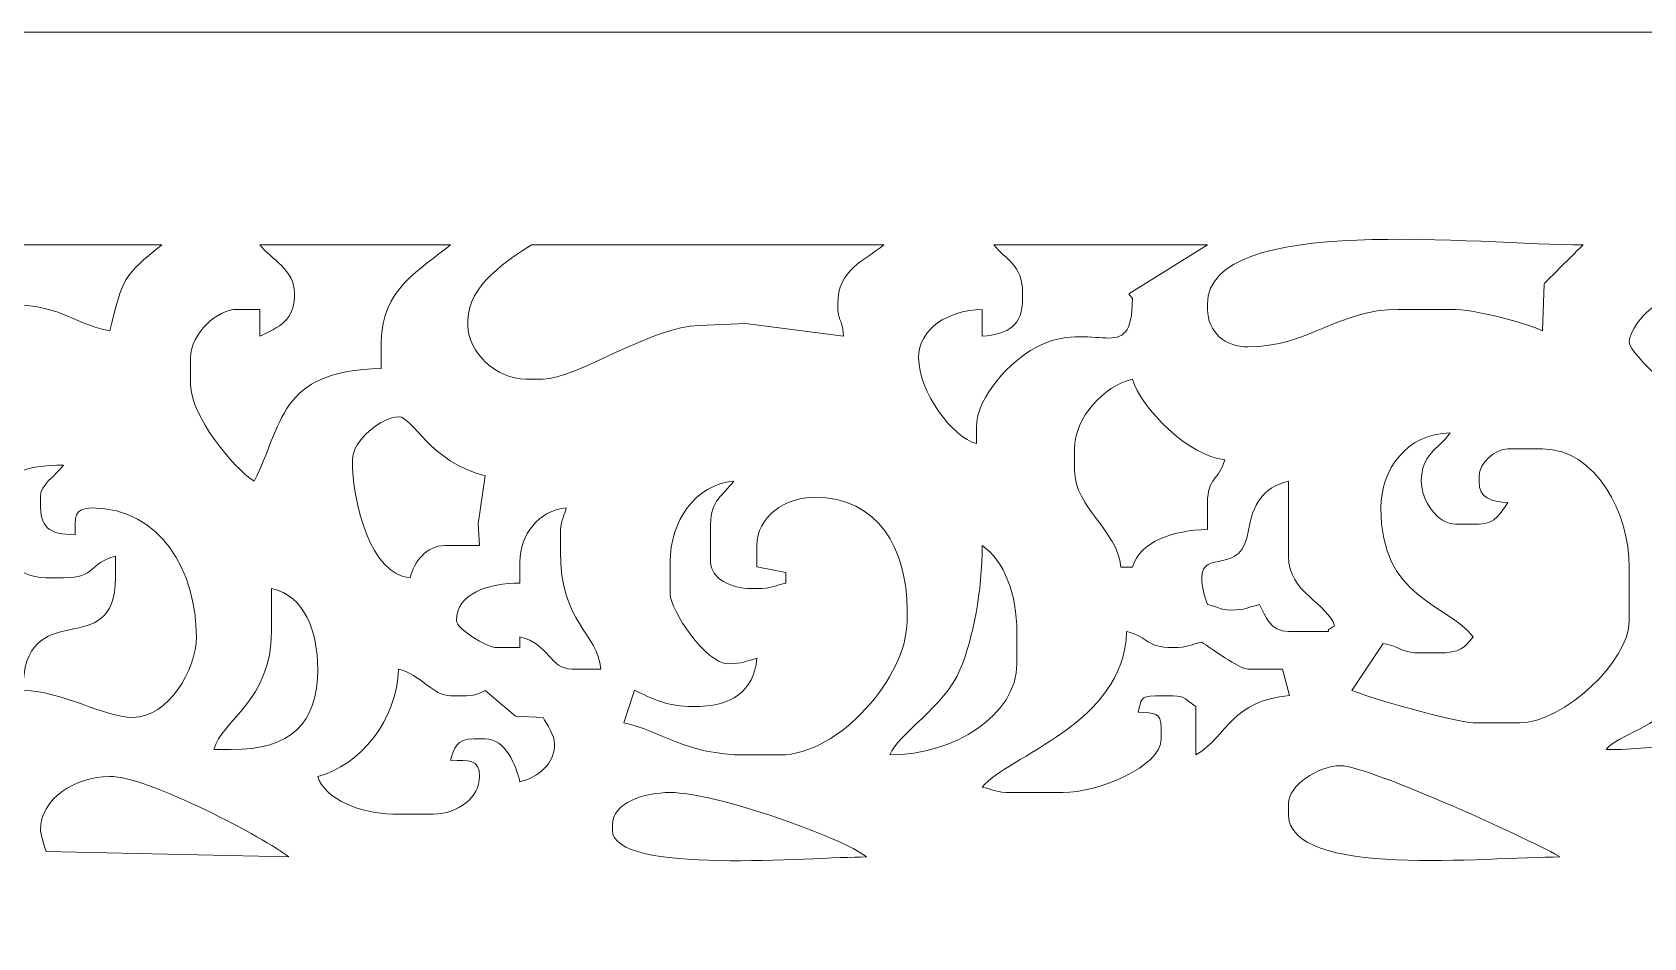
# Model space of a CAD drawing. Header units: millimetres. Extents: x -350 to -130, y -110 to 238.
# Drawn here: x -303.5 to -241.4, y 202.6 to 237.5 of the extents above; entities that cross this region are included whole.
import ezdxf

# ---------------------------------------------------------------- set-up
doc = ezdxf.new("R2010")
doc.units = ezdxf.units.MM
doc.header["$MEASUREMENT"] = 0
doc.layers.add('layer 1', color=7, linetype='Continuous')

msp = doc.modelspace()

# ---------------------------------------------------------------- linework, layer by layer
at = {"layer": 'layer 1', "color": 250, "lineweight": 9}
msp.add_open_spline([(-341.75, 237.5), (-341.75, 237.5), (-138.25, 237.5), (-138.25, 237.5), (-138.25, 237.5), (-133.7125, 237.5), (-130, 233.9225), (-130, 229.55), (-130, 229.55), (-130, 229.55), (-130, 86.45), (-130, 86.45), (-130, 86.45), (-130, 82.0775), (-133.7125, 78.5), (-138.25, 78.5), (-138.25, 78.5), (-138.25, 78.5), (-341.75, 78.5), (-341.75, 78.5), (-341.75, 78.5), (-346.2875, 78.5), (-350, 82.0775), (-350, 86.45), (-350, 86.45), (-350, 86.45), (-350, 229.55), (-350, 229.55), (-350, 229.55), (-350, 233.9225), (-346.2875, 237.5), (-341.75, 237.5)], degree=3, knots=[0, 0, 0, 0, 0.1111111, 0.1111111, 0.1111111, 0.1111111, 0.2222222, 0.2222222, 0.2222222, 0.2222222, 0.3333333, 0.3333333, 0.3333333, 0.3333333, 0.4444444, 0.4444444, 0.4444444, 0.4444445, 0.5555556, 0.5555556, 0.5555556, 0.5555556, 0.6666667, 0.6666667, 0.6666667, 0.6666667, 0.7777778, 0.7777778, 0.7777778, 0.7777778, 1, 1, 1, 1], dxfattribs=at)
at = {"layer": 'layer 1', "lineweight": 9}
for points, knots in [([(-316.9985, 222.903), (-318.4155, 222.903), (-320.338, 224.688), (-320.338, 226.0035), (-320.338, 226.0035), (-320.338, 226.0035), (-320.338, 226.6236), (-320.338, 226.6236), (-320.338, 226.6236), (-320.338, 230.5921), (-315.2298, 229.3108), (-310.7648, 229.3108), (-310.7648, 229.3108), (-306.6832, 229.3108), (-302.6016, 229.3108), (-298.52, 229.3108), (-298.52, 229.3108), (-300.0141, 228.1051), (-300.0071, 228.062), (-300.5237, 226.0035), (-300.5237, 226.0035), (-302.1807, 226.362), (-302.3336, 227.0371), (-304.7537, 227.0371), (-304.7537, 227.0371), (-304.7537, 227.0371), (-305.8668, 227.0371), (-305.8668, 227.0371), (-305.8668, 227.0371), (-309.7693, 227.0371), (-313.93, 222.903), (-315.8854, 222.903), (-315.8854, 222.903), (-315.8854, 222.903), (-316.9985, 222.903), (-316.9985, 222.903)], [0, 0, 0, 0, 0.19999999, 0.2, 0.2, 0.2, 0.29999999, 0.3, 0.3, 0.3, 0.39999999, 0.4, 0.4, 0.4, 0.49999999, 0.5, 0.5, 0.5, 0.59999999, 0.6, 0.6, 0.6, 0.69999999, 0.7, 0.7, 0.7, 0.79999999, 0.8, 0.8, 0.8, 0.89999999, 0.9, 0.9, 0.9, 1, 1, 1, 1]), ([(-256.6649, 225.3834), (-254.3415, 225.3834), (-253.1746, 226.8304), (-250.8764, 226.8304), (-250.8764, 226.8304), (-250.8764, 226.8304), (-248.8727, 226.8304), (-248.8727, 226.8304), (-248.8727, 226.8304), (-247.8331, 226.8304), (-246.0095, 226.3149), (-245.3106, 226.0035), (-245.3106, 226.0035), (-245.3106, 226.0035), (-245.2577, 227.8182), (-245.2577, 227.8182), (-245.2577, 227.8182), (-245.2577, 227.8182), (-243.7521, 229.3108), (-243.7521, 229.3108), (-243.7521, 229.3108), (-247.7106, 229.3108), (-258.2233, 230.5663), (-258.2233, 227.0371), (-258.2233, 227.0371), (-258.2233, 227.0371), (-258.2233, 226.8304), (-258.2233, 226.8304), (-258.2233, 226.8304), (-258.2233, 225.9513), (-257.5316, 225.3834), (-256.6649, 225.3834)], [0, 0, 0, 0, 0.1111111, 0.1111111, 0.1111111, 0.1111111, 0.2222222, 0.2222222, 0.2222222, 0.2222222, 0.3333333, 0.3333333, 0.3333333, 0.3333333, 0.4444444, 0.4444444, 0.4444444, 0.4444445, 0.5555556, 0.5555556, 0.5555556, 0.5555556, 0.6666667, 0.6666667, 0.6666667, 0.6666667, 0.7777778, 0.7777778, 0.7777778, 0.7777778, 1, 1, 1, 1]), ([(-294.9578, 220.2158), (-293.8455, 222.3682), (-294.055, 224.474), (-290.0599, 224.5566), (-290.0599, 224.5566), (-290.0599, 224.5566), (-290.0599, 225.5901), (-290.0599, 225.5901), (-290.0599, 225.5901), (-290.0599, 227.5837), (-288.5458, 228.3766), (-287.3883, 229.3108), (-287.3883, 229.3108), (-287.3883, 229.3108), (-294.7352, 229.3108), (-294.7352, 229.3108), (-294.7352, 229.3108), (-294.3068, 228.7679), (-293.3994, 228.3492), (-293.3994, 227.4504), (-293.3994, 227.4504), (-293.3994, 226.3824), (-293.9892, 226.1633), (-294.7352, 225.7968), (-294.7352, 225.7968), (-294.7352, 225.7968), (-294.7352, 226.8304), (-294.7352, 226.8304), (-294.7352, 226.8304), (-294.7352, 226.8304), (-295.6258, 226.8304), (-295.6258, 226.8304), (-295.6258, 226.8304), (-296.3749, 226.8304), (-297.4068, 225.9045), (-297.4068, 224.97), (-297.4068, 224.97), (-297.4068, 224.97), (-297.4068, 223.9365), (-297.4068, 223.9365), (-297.4068, 223.9365), (-297.4068, 222.7501), (-295.7751, 220.7239), (-294.9578, 220.2158)], [0, 0, 0, 0, 0.0833333, 0.0833333, 0.0833333, 0.0833333, 0.1666667, 0.1666667, 0.1666667, 0.1666667, 0.25, 0.25, 0.25, 0.25, 0.3333333, 0.3333333, 0.3333333, 0.3333333, 0.4166667, 0.4166667, 0.4166667, 0.4166667, 0.5, 0.5, 0.5, 0.5, 0.5833333, 0.5833333, 0.5833333, 0.5833333, 0.6666667, 0.6666667, 0.6666667, 0.6666667, 0.75, 0.75, 0.75, 0.75, 0.8333333, 0.8333333, 0.8333333, 0.8333333, 1, 1, 1, 1]), ([(-284.4941, 224.1432), (-284.4941, 224.1432), (-283.8261, 224.1432), (-283.8261, 224.1432), (-283.8261, 224.1432), (-282.5839, 224.1432), (-279.5462, 226.2102), (-277.815, 226.2102), (-277.815, 226.2102), (-277.815, 226.2102), (-276.0234, 226.2897), (-276.0234, 226.2897), (-276.0234, 226.2897), (-276.0234, 226.2897), (-272.2492, 225.7968), (-272.2492, 225.7968), (-272.2492, 225.7968), (-272.3253, 226.6462), (-272.4719, 226.2585), (-272.4719, 227.0371), (-272.4719, 227.0371), (-272.4719, 228.3656), (-271.454, 228.6949), (-270.6908, 229.3108), (-270.6908, 229.3108), (-270.6908, 229.3108), (-284.2714, 229.3108), (-284.2714, 229.3108), (-284.2714, 229.3108), (-285.1613, 228.7575), (-286.7204, 227.7434), (-286.7204, 226.4169), (-286.7204, 226.4169), (-286.7204, 226.4169), (-286.7204, 226.2102), (-286.7204, 226.2102), (-286.7204, 226.2102), (-286.7204, 225.171), (-285.6134, 224.1432), (-284.4941, 224.1432)], [0, 0, 0, 0, 0.0909091, 0.0909091, 0.0909091, 0.0909091, 0.1818182, 0.1818182, 0.1818182, 0.1818182, 0.2727273, 0.2727273, 0.2727273, 0.2727273, 0.3636364, 0.3636364, 0.3636364, 0.3636364, 0.4545455, 0.4545455, 0.4545455, 0.4545455, 0.5454545, 0.5454545, 0.5454545, 0.5454546, 0.6363636, 0.6363636, 0.6363636, 0.6363636, 0.7272727, 0.7272727, 0.7272727, 0.7272727, 0.8181818, 0.8181818, 0.8181818, 0.8181818, 1, 1, 1, 1]), ([(-267.1287, 221.6627), (-267.1287, 221.6627), (-267.1287, 222.2829), (-267.1287, 222.2829), (-267.1287, 222.2829), (-267.1287, 223.4846), (-265.762, 224.8749), (-264.8682, 225.3518), (-264.8682, 225.3518), (-262.6037, 226.5598), (-261.1176, 224.5159), (-261.1176, 227.2437), (-261.1176, 227.2437), (-261.1176, 227.2437), (-261.2608, 227.4336), (-261.2608, 227.4336), (-261.2608, 227.4336), (-261.2608, 227.4336), (-258.2233, 229.3108), (-258.2233, 229.3108), (-258.2233, 229.3108), (-258.2233, 229.3108), (-266.4608, 229.3108), (-266.4608, 229.3108), (-266.4608, 229.3108), (-266.002, 228.7295), (-265.3476, 228.5757), (-265.3476, 227.4504), (-265.3476, 227.4504), (-265.3476, 227.4504), (-265.3476, 227.2437), (-265.3476, 227.2437), (-265.3476, 227.2437), (-265.3476, 226.2188), (-265.8699, 225.8769), (-266.906, 225.7968), (-266.906, 225.7968), (-266.906, 225.7968), (-266.906, 226.8304), (-266.906, 226.8304), (-266.906, 226.8304), (-268.2155, 226.8033), (-269.355, 226.0831), (-269.355, 224.97), (-269.355, 224.97), (-269.355, 223.6584), (-268.0453, 221.89), (-267.1287, 221.6627)], [0, 0, 0, 0, 0.0769231, 0.0769231, 0.0769231, 0.0769231, 0.1538462, 0.1538462, 0.1538462, 0.1538462, 0.2307692, 0.2307692, 0.2307692, 0.2307692, 0.3076923, 0.3076923, 0.3076923, 0.3076923, 0.3846154, 0.3846154, 0.3846154, 0.3846154, 0.4615385, 0.4615385, 0.4615385, 0.4615385, 0.5384615, 0.5384615, 0.5384615, 0.5384615, 0.6153846, 0.6153846, 0.6153846, 0.6153846, 0.6923077, 0.6923077, 0.6923077, 0.6923077, 0.7692308, 0.7692308, 0.7692308, 0.7692308, 0.8461538, 0.8461538, 0.8461538, 0.8461539, 1, 1, 1, 1]), ([(-239.7447, 226.0035), (-239.762, 226.6659), (-239.6712, 227.0371), (-240.4127, 227.0371), (-240.4127, 227.0371), (-240.4127, 227.0371), (-240.6353, 227.0371), (-240.6353, 227.0371), (-240.6353, 227.0371), (-241.2498, 227.0371), (-241.9711, 226.0123), (-241.9711, 225.5901), (-241.9711, 225.5901), (-241.9711, 224.987), (-239.7024, 223.477), (-239.2995, 222.0762), (-239.2995, 222.0762), (-237.6854, 222.2008), (-237.3246, 226.4169), (-234.4016, 226.4169), (-234.4016, 226.4169), (-231.8478, 226.4169), (-231.398, 222.2053), (-229.7262, 222.0762), (-229.7262, 222.0762), (-229.3234, 223.477), (-227.0547, 224.987), (-227.0547, 225.5901), (-227.0547, 225.5901), (-227.0547, 225.9835), (-227.8974, 227.0371), (-228.3905, 227.0371), (-228.3905, 227.0371), (-228.3905, 227.0371), (-228.6131, 227.0371), (-228.6131, 227.0371), (-228.6131, 227.0371), (-229.3535, 227.0371), (-229.2651, 226.6659), (-229.281, 226.0035), (-229.281, 226.0035), (-229.845, 226.1434), (-230.3942, 226.4029), (-230.3942, 227.0371), (-230.3942, 227.0371), (-230.3942, 227.0371), (-230.3942, 227.6572), (-230.3942, 227.6572), (-230.3942, 227.6572), (-230.3942, 228.6291), (-229.8303, 228.8675), (-229.281, 229.3108), (-229.281, 229.3108), (-229.281, 229.3108), (-239.7447, 229.3108), (-239.7447, 229.3108), (-239.7447, 229.3108), (-239.3594, 228.9998), (-238.6316, 228.6607), (-238.6316, 228.0705), (-238.6316, 228.0705), (-238.6316, 228.0705), (-238.6316, 227.0371), (-238.6316, 227.0371), (-238.6316, 227.0371), (-238.6316, 226.4029), (-239.1808, 226.1434), (-239.7447, 226.0035)], [0, 0, 0, 0, 0.0555556, 0.0555556, 0.0555556, 0.0555556, 0.1111111, 0.1111111, 0.1111111, 0.1111111, 0.1666667, 0.1666667, 0.1666667, 0.1666667, 0.2222222, 0.2222222, 0.2222222, 0.2222222, 0.2777778, 0.2777778, 0.2777778, 0.2777778, 0.3333333, 0.3333333, 0.3333333, 0.3333333, 0.3888889, 0.3888889, 0.3888889, 0.3888889, 0.4444444, 0.4444444, 0.4444444, 0.4444445, 0.5, 0.5, 0.5, 0.5, 0.5555556, 0.5555556, 0.5555556, 0.5555556, 0.6111111, 0.6111111, 0.6111111, 0.6111111, 0.6666667, 0.6666667, 0.6666667, 0.6666667, 0.7222222, 0.7222222, 0.7222222, 0.7222222, 0.7777778, 0.7777778, 0.7777778, 0.7777778, 0.8333333, 0.8333333, 0.8333333, 0.8333333, 0.8888889, 0.8888889, 0.8888889, 0.8888889, 1, 1, 1, 1]), ([(-261.5629, 216.9085), (-261.5629, 216.9085), (-261.1176, 216.9085), (-261.1176, 216.9085), (-261.1176, 216.9085), (-260.8331, 217.8976), (-259.5191, 218.3287), (-258.2233, 218.3555), (-258.2233, 218.3555), (-258.2233, 218.3555), (-258.2233, 219.389), (-258.2233, 219.389), (-258.2233, 219.389), (-258.2233, 220.3658), (-257.7934, 220.2151), (-257.5555, 221.0426), (-257.5555, 221.0426), (-258.9379, 221.1495), (-260.8048, 223.0557), (-261.1176, 224.1432), (-261.1176, 224.1432), (-262.2266, 223.8682), (-263.3439, 222.6629), (-263.3439, 221.4561), (-263.3439, 221.4561), (-263.3439, 221.4561), (-263.3439, 220.6292), (-263.3439, 220.6292), (-263.3439, 220.6292), (-263.3439, 219.1847), (-261.6905, 218.3335), (-261.5629, 216.9085)], [0, 0, 0, 0, 0.1111111, 0.1111111, 0.1111111, 0.1111111, 0.2222222, 0.2222222, 0.2222222, 0.2222222, 0.3333333, 0.3333333, 0.3333333, 0.3333333, 0.4444444, 0.4444444, 0.4444444, 0.4444445, 0.5555556, 0.5555556, 0.5555556, 0.5555556, 0.6666667, 0.6666667, 0.6666667, 0.6666667, 0.7777778, 0.7777778, 0.7777778, 0.7777778, 1, 1, 1, 1]), ([(-288.9467, 216.4952), (-290.4772, 216.6134), (-291.1731, 219.3808), (-291.1731, 221.0426), (-291.1731, 221.0426), (-291.1731, 221.7745), (-290.0283, 222.6963), (-289.392, 222.6963), (-289.392, 222.6963), (-288.8336, 222.6963), (-288.1956, 220.9538), (-286.0525, 220.4225), (-286.0525, 220.4225), (-286.0525, 220.4225), (-286.3245, 218.5691), (-286.3245, 218.5691), (-286.3245, 218.5691), (-286.3245, 218.5691), (-286.2751, 217.7354), (-286.2751, 217.7354), (-286.2751, 217.7354), (-286.2751, 217.7354), (-287.611, 217.7354), (-287.611, 217.7354), (-287.611, 217.7354), (-288.3276, 217.7354), (-288.7927, 217.1092), (-288.9467, 216.4952)], [0, 0, 0, 0, 0.25, 0.25, 0.25, 0.25, 0.375, 0.375, 0.375, 0.375, 0.5, 0.5, 0.5, 0.5, 0.625, 0.625, 0.625, 0.625, 0.75, 0.75, 0.75, 0.75, 0.875, 0.875, 0.875, 0.875, 1, 1, 1, 1]), ([(-247.9822, 210.9142), (-247.9822, 210.9142), (-246.2011, 210.9142), (-246.2011, 210.9142), (-246.2011, 210.9142), (-244.5201, 210.9142), (-241.9711, 213.2807), (-241.9711, 214.8415), (-241.9711, 214.8415), (-241.9711, 214.8415), (-241.9711, 216.9085), (-241.9711, 216.9085), (-241.9711, 216.9085), (-241.9711, 218.9364), (-243.2391, 221.4561), (-245.3106, 221.4561), (-245.3106, 221.4561), (-245.3106, 221.4561), (-246.6464, 221.4561), (-246.6464, 221.4561), (-246.6464, 221.4561), (-247.1656, 221.4561), (-247.7595, 220.9045), (-247.7595, 220.4225), (-247.7595, 220.4225), (-247.7595, 220.4225), (-247.7595, 220.2158), (-247.7595, 220.2158), (-247.7595, 220.2158), (-247.7595, 219.5376), (-247.3105, 219.4403), (-246.6464, 219.389), (-246.6464, 219.389), (-246.9006, 219.0365), (-247.1308, 218.5622), (-247.7595, 218.5622), (-247.7595, 218.5622), (-247.7595, 218.5622), (-248.6501, 218.5622), (-248.6501, 218.5622), (-248.6501, 218.5622), (-249.3715, 218.5622), (-249.9859, 219.4604), (-249.9859, 220.2158), (-249.9859, 220.2158), (-249.9859, 221.2536), (-249.3494, 221.4152), (-248.8727, 222.0762), (-248.8727, 222.0762), (-250.5683, 222.0411), (-251.5444, 220.6626), (-251.5444, 219.1823), (-251.5444, 219.1823), (-251.5444, 215.6786), (-249.0186, 215.5348), (-247.9822, 214.2214), (-247.9822, 214.2214), (-248.3124, 213.803), (-248.4933, 213.6013), (-249.318, 213.6013), (-249.318, 213.6013), (-249.318, 213.6013), (-249.9859, 213.6013), (-249.9859, 213.6013), (-249.9859, 213.6013), (-250.7947, 213.6013), (-250.7668, 213.8465), (-251.4552, 213.9656), (-251.4552, 213.9656), (-251.4552, 213.9656), (-252.6575, 212.1544), (-252.6575, 212.1544), (-252.6575, 212.1544), (-252.1309, 211.9198), (-248.667, 210.9142), (-247.9822, 210.9142)], [0, 0, 0, 0, 0.05, 0.05, 0.05, 0.05, 0.1, 0.1, 0.1, 0.1, 0.15, 0.15, 0.15, 0.15, 0.2, 0.2, 0.2, 0.2, 0.25, 0.25, 0.25, 0.25, 0.3, 0.3, 0.3, 0.3, 0.35, 0.35, 0.35, 0.35, 0.4, 0.4, 0.4, 0.4, 0.45, 0.45, 0.45, 0.45, 0.5, 0.5, 0.5, 0.5, 0.55, 0.55, 0.55, 0.55, 0.6, 0.6, 0.6, 0.6, 0.65, 0.65, 0.65, 0.65, 0.7, 0.7, 0.7, 0.7, 0.75, 0.75, 0.75, 0.75, 0.8, 0.8, 0.8, 0.8, 0.85, 0.85, 0.85, 0.85, 0.9, 0.9, 0.9, 0.9, 1, 1, 1, 1]), ([(-302.9726, 216.4952), (-302.9726, 216.4952), (-302.3047, 216.4952), (-302.3047, 216.4952), (-302.3047, 216.4952), (-301.0266, 216.4952), (-301.3377, 217.065), (-300.301, 217.322), (-300.301, 217.322), (-300.301, 217.322), (-300.301, 216.4952), (-300.301, 216.4952), (-300.301, 216.4952), (-300.301, 213.1447), (-303.8631, 215.9386), (-303.8631, 212.1544), (-303.8631, 212.1544), (-302.2483, 212.121), (-300.7872, 211.1209), (-299.6332, 211.1209), (-299.6332, 211.1209), (-298.2594, 211.1209), (-297.1842, 212.9554), (-297.1842, 214.2214), (-297.1842, 214.2214), (-297.1842, 216.7162), (-298.5542, 219.1823), (-301.1916, 219.1823), (-301.1916, 219.1823), (-301.932, 219.1823), (-301.8436, 218.8112), (-301.8594, 218.1488), (-301.8594, 218.1488), (-302.9062, 218.1705), (-303.1953, 218.4439), (-303.1953, 219.389), (-303.1953, 219.389), (-303.1953, 219.389), (-303.1953, 219.5957), (-303.1953, 219.5957), (-303.1953, 219.5957), (-303.1953, 220.1097), (-302.6386, 220.373), (-302.3047, 220.8359), (-302.3047, 220.8359), (-303.6828, 220.8359), (-304.9763, 220.4939), (-304.9763, 219.389), (-304.9763, 219.389), (-304.9763, 219.389), (-304.9763, 218.5622), (-304.9763, 218.5622), (-304.9763, 218.5622), (-304.9763, 217.5174), (-304.1731, 216.4952), (-302.9726, 216.4952)], [0, 0, 0, 0, 0.0666667, 0.0666667, 0.0666667, 0.0666667, 0.1333333, 0.1333333, 0.1333333, 0.1333333, 0.2, 0.2, 0.2, 0.2, 0.2666667, 0.2666667, 0.2666667, 0.2666667, 0.3333333, 0.3333333, 0.3333333, 0.3333333, 0.4, 0.4, 0.4, 0.4, 0.4666667, 0.4666667, 0.4666667, 0.4666667, 0.5333333, 0.5333333, 0.5333333, 0.5333333, 0.6, 0.6, 0.6, 0.6, 0.6666667, 0.6666667, 0.6666667, 0.6666667, 0.7333333, 0.7333333, 0.7333333, 0.7333333, 0.8, 0.8, 0.8, 0.8, 0.8666667, 0.8666667, 0.8666667, 0.8666667, 1, 1, 1, 1]), ([(-276.034, 209.6739), (-276.034, 209.6739), (-274.6982, 209.6739), (-274.6982, 209.6739), (-274.6982, 209.6739), (-272.4298, 209.6739), (-269.8002, 212.6714), (-269.8002, 214.8415), (-269.8002, 214.8415), (-269.8002, 214.8415), (-269.8002, 215.2549), (-269.8002, 215.2549), (-269.8002, 215.2549), (-269.8002, 217.6111), (-270.9054, 219.5957), (-273.3624, 219.5957), (-273.3624, 219.5957), (-274.4877, 219.5957), (-275.5888, 218.85), (-275.5888, 217.7354), (-275.5888, 217.7354), (-275.5888, 217.7354), (-275.5867, 216.916), (-275.5867, 216.916), (-275.5867, 216.916), (-275.5867, 216.916), (-274.4756, 216.7019), (-274.4756, 216.7019), (-274.4756, 216.7019), (-274.4756, 216.7019), (-274.4756, 216.2884), (-274.4756, 216.2884), (-274.4756, 216.2884), (-274.9749, 216.1805), (-274.9875, 216.0817), (-275.5888, 216.0817), (-275.5888, 216.0817), (-275.5888, 216.0817), (-275.8113, 216.0817), (-275.8113, 216.0817), (-275.8113, 216.0817), (-276.5616, 216.0817), (-277.3698, 216.4471), (-277.3698, 217.1153), (-277.3698, 217.1153), (-277.3698, 217.1153), (-277.3698, 218.5622), (-277.3698, 218.5622), (-277.3698, 218.5622), (-277.3698, 219.5014), (-276.8943, 219.6404), (-276.4793, 220.2158), (-276.4793, 220.2158), (-277.9808, 220.0998), (-278.9282, 218.6274), (-278.9282, 217.1153), (-278.9282, 217.1153), (-278.9282, 217.1153), (-278.9282, 215.8751), (-278.9282, 215.8751), (-278.9282, 215.8751), (-278.9282, 215.2543), (-277.5491, 213.1879), (-276.7019, 213.1879), (-276.7019, 213.1879), (-276.1006, 213.1879), (-276.0881, 213.2866), (-275.5888, 213.3946), (-275.5888, 213.3946), (-275.704, 212.1088), (-276.5476, 211.5343), (-278.0377, 211.5343), (-278.0377, 211.5343), (-279.02, 211.5343), (-279.6237, 211.8398), (-280.2979, 212.1662), (-280.2979, 212.1662), (-280.2979, 212.1662), (-280.7093, 210.9142), (-280.7093, 210.9142), (-280.7093, 210.9142), (-279.2999, 210.6093), (-278.308, 209.6739), (-276.034, 209.6739)], [0, 0, 0, 0, 0.0454545, 0.0454545, 0.0454545, 0.0454546, 0.0909091, 0.0909091, 0.0909091, 0.0909091, 0.1363636, 0.1363636, 0.1363636, 0.1363636, 0.1818182, 0.1818182, 0.1818182, 0.1818182, 0.2272727, 0.2272727, 0.2272727, 0.2272727, 0.2727273, 0.2727273, 0.2727273, 0.2727273, 0.3181818, 0.3181818, 0.3181818, 0.3181818, 0.3636364, 0.3636364, 0.3636364, 0.3636364, 0.4090909, 0.4090909, 0.4090909, 0.4090909, 0.4545455, 0.4545455, 0.4545455, 0.4545455, 0.5, 0.5, 0.5, 0.5, 0.5454545, 0.5454545, 0.5454545, 0.5454546, 0.5909091, 0.5909091, 0.5909091, 0.5909091, 0.6363636, 0.6363636, 0.6363636, 0.6363636, 0.6818182, 0.6818182, 0.6818182, 0.6818182, 0.7272727, 0.7272727, 0.7272727, 0.7272727, 0.7727273, 0.7727273, 0.7727273, 0.7727273, 0.8181818, 0.8181818, 0.8181818, 0.8181818, 0.8636364, 0.8636364, 0.8636364, 0.8636364, 0.9090909, 0.9090909, 0.9090909, 0.9090909, 1, 1, 1, 1]), ([(-258.2233, 215.4616), (-257.6263, 215.3289), (-257.8037, 215.2549), (-257.3328, 215.2549), (-257.3328, 215.2549), (-256.7315, 215.2549), (-256.719, 215.3536), (-256.2196, 215.4616), (-256.2196, 215.4616), (-255.9649, 215.0147), (-255.8317, 214.4281), (-255.1065, 214.4281), (-255.1065, 214.4281), (-255.1065, 214.4281), (-253.9933, 214.4281), (-253.9933, 214.4281), (-253.9933, 214.4281), (-253.1421, 214.4281), (-253.9123, 214.3647), (-253.3254, 214.6348), (-253.3254, 214.6348), (-253.5768, 215.5088), (-255.1065, 215.9222), (-255.1065, 217.322), (-255.1065, 217.322), (-255.1065, 217.322), (-255.1065, 220.2158), (-255.1065, 220.2158), (-255.1065, 220.2158), (-256.0942, 219.971), (-256.4919, 219.3083), (-256.6381, 218.3307), (-256.6381, 218.3307), (-256.912, 216.4996), (-258.446, 217.6465), (-258.446, 216.4952), (-258.446, 216.4952), (-258.446, 216.1695), (-258.328, 215.7119), (-258.2233, 215.4616)], [0, 0, 0, 0, 0.0909091, 0.0909091, 0.0909091, 0.0909091, 0.1818182, 0.1818182, 0.1818182, 0.1818182, 0.2727273, 0.2727273, 0.2727273, 0.2727273, 0.3636364, 0.3636364, 0.3636364, 0.3636364, 0.4545455, 0.4545455, 0.4545455, 0.4545455, 0.5454545, 0.5454545, 0.5454545, 0.5454546, 0.6363636, 0.6363636, 0.6363636, 0.6363636, 0.7272727, 0.7272727, 0.7272727, 0.7272727, 0.8181818, 0.8181818, 0.8181818, 0.8181818, 1, 1, 1, 1]), ([(-285.6073, 213.808), (-285.6073, 213.808), (-284.7167, 213.808), (-284.7167, 213.808), (-284.7167, 213.808), (-284.7167, 213.808), (-284.7167, 214.2214), (-284.7167, 214.2214), (-284.7167, 214.2214), (-283.5835, 213.9405), (-283.5614, 212.9812), (-282.713, 212.9812), (-282.713, 212.9812), (-282.713, 212.9812), (-281.5999, 212.9812), (-281.5999, 212.9812), (-281.5999, 212.9812), (-281.7277, 214.4079), (-283.1583, 214.7176), (-283.1583, 217.5287), (-283.1583, 217.5287), (-283.1583, 217.5287), (-283.1583, 218.1488), (-283.1583, 218.1488), (-283.1583, 218.1488), (-283.1583, 218.7071), (-283.052, 218.7187), (-282.9356, 219.1823), (-282.9356, 219.1823), (-283.9958, 219.1004), (-284.7167, 218.1347), (-284.7167, 217.1153), (-284.7167, 217.1153), (-284.7167, 217.1153), (-284.7167, 216.2884), (-284.7167, 216.2884), (-284.7167, 216.2884), (-285.934, 216.2884), (-287.1657, 215.897), (-287.1657, 214.8415), (-287.1657, 214.8415), (-287.1657, 214.5468), (-285.9961, 213.808), (-285.6073, 213.808)], [0, 0, 0, 0, 0.0833333, 0.0833333, 0.0833333, 0.0833333, 0.1666667, 0.1666667, 0.1666667, 0.1666667, 0.25, 0.25, 0.25, 0.25, 0.3333333, 0.3333333, 0.3333333, 0.3333333, 0.4166667, 0.4166667, 0.4166667, 0.4166667, 0.5, 0.5, 0.5, 0.5, 0.5833333, 0.5833333, 0.5833333, 0.5833333, 0.6666667, 0.6666667, 0.6666667, 0.6666667, 0.75, 0.75, 0.75, 0.75, 0.8333333, 0.8333333, 0.8333333, 0.8333333, 1, 1, 1, 1]), ([(-265.5703, 213.1879), (-265.5703, 213.1879), (-265.5703, 214.4281), (-265.5703, 214.4281), (-265.5703, 214.4281), (-265.5703, 215.8225), (-266.0388, 217.1454), (-266.906, 217.7354), (-266.906, 217.7354), (-266.906, 215.9884), (-267.2518, 214.1574), (-267.7625, 212.9495), (-267.7625, 212.9495), (-268.3663, 211.5212), (-270.1544, 210.4788), (-270.4682, 209.6739), (-270.4682, 209.6739), (-267.9874, 209.6739), (-265.5703, 211.2028), (-265.5703, 213.1879)], [0, 0, 0, 0, 0.1666667, 0.1666667, 0.1666667, 0.1666667, 0.3333333, 0.3333333, 0.3333333, 0.3333333, 0.5, 0.5, 0.5, 0.5, 0.6666667, 0.6666667, 0.6666667, 0.6666667, 1, 1, 1, 1]), ([(-237.2958, 215.0483), (-237.2958, 216.0701), (-237.7407, 217.5145), (-238.6316, 217.7354), (-238.6316, 217.7354), (-238.6316, 217.7354), (-238.6316, 215.6684), (-238.6316, 215.6684), (-238.6316, 215.6684), (-238.6316, 214.0014), (-239.2823, 213.0338), (-240.0065, 211.984), (-240.0065, 211.984), (-240.9544, 210.6098), (-242.3543, 210.5235), (-242.8616, 209.8806), (-242.8616, 209.8806), (-239.6948, 209.8806), (-237.2958, 210.5881), (-237.2958, 213.3946), (-237.2958, 213.3946), (-237.2958, 213.3946), (-237.2958, 215.0483), (-237.2958, 215.0483)], [0, 0, 0, 0, 0.1428571, 0.1428571, 0.1428571, 0.1428572, 0.2857143, 0.2857143, 0.2857143, 0.2857143, 0.4285714, 0.4285714, 0.4285714, 0.4285714, 0.5714286, 0.5714286, 0.5714286, 0.5714286, 0.7142857, 0.7142857, 0.7142857, 0.7142857, 1, 1, 1, 1]), ([(-295.8483, 209.8806), (-293.5408, 209.8806), (-292.5089, 210.8709), (-292.5089, 212.9812), (-292.5089, 212.9812), (-292.5089, 214.404), (-292.9987, 215.8025), (-294.2899, 216.0817), (-294.2899, 216.0817), (-294.2899, 216.0817), (-294.2899, 214.4281), (-294.2899, 214.4281), (-294.2899, 214.4281), (-294.2899, 211.7612), (-296.1836, 211.0376), (-296.5163, 209.8806), (-296.5163, 209.8806), (-296.5163, 209.8806), (-295.8483, 209.8806), (-295.8483, 209.8806)], [0, 0, 0, 0, 0.1666667, 0.1666667, 0.1666667, 0.1666667, 0.3333333, 0.3333333, 0.3333333, 0.3333333, 0.5, 0.5, 0.5, 0.5, 0.6666667, 0.6666667, 0.6666667, 0.6666667, 1, 1, 1, 1]), ([(-265.7928, 208.227), (-265.7928, 208.227), (-263.7891, 208.227), (-263.7891, 208.227), (-263.7891, 208.227), (-262.448, 208.227), (-260.0044, 209.2199), (-260.0044, 210.2941), (-260.0044, 210.2941), (-260.0044, 210.2941), (-260.0044, 210.7074), (-260.0044, 210.7074), (-260.0044, 210.7074), (-260.0044, 211.3324), (-260.2664, 211.279), (-260.8949, 211.3276), (-260.8949, 211.3276), (-260.7625, 211.7882), (-260.8429, 211.9477), (-260.227, 211.9477), (-260.227, 211.9477), (-260.227, 211.9477), (-259.5592, 211.9477), (-259.5592, 211.9477), (-259.5592, 211.9477), (-259.06, 211.9477), (-259.0704, 211.7841), (-258.6686, 211.5343), (-258.6686, 211.5343), (-258.6686, 211.5343), (-258.6686, 209.6739), (-258.6686, 209.6739), (-258.6686, 209.6739), (-257.4178, 210.4516), (-257.2945, 211.7786), (-255.061, 211.9582), (-255.061, 211.9582), (-255.061, 211.9582), (-255.3291, 212.9812), (-255.3291, 212.9812), (-255.3291, 212.9812), (-255.3291, 212.9812), (-256.6649, 212.9812), (-256.6649, 212.9812), (-256.6649, 212.9812), (-257.0127, 212.9812), (-258.0969, 213.7977), (-258.446, 214.0147), (-258.446, 214.0147), (-258.9453, 213.9067), (-258.9579, 213.808), (-259.5592, 213.808), (-259.5592, 213.808), (-260.6112, 213.808), (-260.4489, 214.2072), (-261.3402, 214.4281), (-261.3402, 214.4281), (-261.426, 210.853), (-265.9669, 209.6238), (-266.906, 208.4337), (-266.906, 208.4337), (-266.4067, 208.3257), (-266.3941, 208.227), (-265.7928, 208.227)], [0, 0, 0, 0, 0.0588235, 0.0588235, 0.0588235, 0.0588235, 0.1176471, 0.1176471, 0.1176471, 0.1176471, 0.1764706, 0.1764706, 0.1764706, 0.1764706, 0.2352941, 0.2352941, 0.2352941, 0.2352941, 0.2941176, 0.2941176, 0.2941176, 0.2941177, 0.3529412, 0.3529412, 0.3529412, 0.3529412, 0.4117647, 0.4117647, 0.4117647, 0.4117647, 0.4705882, 0.4705882, 0.4705882, 0.4705882, 0.5294118, 0.5294118, 0.5294118, 0.5294118, 0.5882353, 0.5882353, 0.5882353, 0.5882353, 0.6470588, 0.6470588, 0.6470588, 0.6470588, 0.7058824, 0.7058824, 0.7058824, 0.7058824, 0.7647059, 0.7647059, 0.7647059, 0.7647059, 0.8235294, 0.8235294, 0.8235294, 0.8235294, 0.8823529, 0.8823529, 0.8823529, 0.882353, 1, 1, 1, 1]), ([(-289.6147, 207.4002), (-290.8242, 207.4002), (-292.2595, 207.9799), (-292.5089, 208.8471), (-292.5089, 208.8471), (-290.8978, 209.2465), (-289.4388, 211.0327), (-289.392, 212.9812), (-289.392, 212.9812), (-288.5551, 212.7737), (-288.0468, 211.9477), (-287.3883, 211.9477), (-287.3883, 211.9477), (-287.3883, 211.9477), (-286.943, 211.9477), (-286.943, 211.9477), (-286.943, 211.9477), (-286.4222, 211.9477), (-286.3671, 212.0096), (-286.0525, 212.1544), (-286.0525, 212.1544), (-286.0525, 212.1544), (-284.8888, 211.1679), (-284.8888, 211.1679), (-284.8888, 211.1679), (-284.8888, 211.1679), (-283.8261, 211.1209), (-283.8261, 211.1209), (-283.8261, 211.1209), (-283.6774, 210.8598), (-283.3809, 210.4374), (-283.3809, 210.0874), (-283.3809, 210.0874), (-283.3809, 209.3197), (-284.0268, 208.8115), (-284.7167, 208.6404), (-284.7167, 208.6404), (-284.873, 209.2632), (-285.2662, 210.2941), (-286.0525, 210.2941), (-286.0525, 210.2941), (-286.0525, 210.2941), (-286.4978, 210.2941), (-286.4978, 210.2941), (-286.4978, 210.2941), (-287.1742, 210.2941), (-287.2536, 209.9355), (-287.3883, 209.4673), (-287.3883, 209.4673), (-286.6749, 209.4525), (-286.2751, 209.5346), (-286.2751, 208.8471), (-286.2751, 208.8471), (-286.2751, 208.0374), (-287.1035, 207.4002), (-288.0562, 207.4002), (-288.0562, 207.4002), (-288.0562, 207.4002), (-289.6147, 207.4002), (-289.6147, 207.4002)], [0, 0, 0, 0, 0.125, 0.125, 0.125, 0.125, 0.1875, 0.1875, 0.1875, 0.1875, 0.25, 0.25, 0.25, 0.25, 0.3125, 0.3125, 0.3125, 0.3125, 0.375, 0.375, 0.375, 0.375, 0.4375, 0.4375, 0.4375, 0.4375, 0.5, 0.5, 0.5, 0.5, 0.5625, 0.5625, 0.5625, 0.5625, 0.625, 0.625, 0.625, 0.625, 0.6875, 0.6875, 0.6875, 0.6875, 0.75, 0.75, 0.75, 0.75, 0.8125, 0.8125, 0.8125, 0.8125, 0.875, 0.875, 0.875, 0.875, 0.9375, 0.9375, 0.9375, 0.9375, 1, 1, 1, 1]), ([(-244.6427, 205.7466), (-245.4418, 206.2621), (-251.9948, 209.2605), (-253.1028, 209.2605), (-253.1028, 209.2605), (-253.972, 209.2605), (-255.1065, 208.4718), (-255.1065, 207.8136), (-255.1065, 207.8136), (-255.1065, 207.8136), (-255.1065, 207.4002), (-255.1065, 207.4002), (-255.1065, 207.4002), (-255.1065, 204.9013), (-247.4925, 205.7466), (-244.6427, 205.7466)], [0, 0, 0, 0, 0.2, 0.2, 0.2, 0.2, 0.4, 0.4, 0.4, 0.4, 0.6, 0.6, 0.6, 0.6, 1, 1, 1, 1]), ([(-302.9726, 205.9532), (-302.9726, 205.9532), (-293.6221, 205.7466), (-293.6221, 205.7466), (-293.6221, 205.7466), (-294.4848, 206.4428), (-299.0187, 208.8471), (-300.5237, 208.8471), (-300.5237, 208.8471), (-301.8392, 208.8471), (-303.1953, 207.99), (-303.1953, 206.7801), (-303.1953, 206.7801), (-303.1953, 206.7279), (-303.0003, 206.0195), (-302.9726, 205.9532)], [0, 0, 0, 0, 0.2, 0.2, 0.2, 0.2, 0.4, 0.4, 0.4, 0.4, 0.6, 0.6, 0.6, 0.6, 1, 1, 1, 1]), ([(-271.3587, 205.7466), (-272.2817, 206.4914), (-277.1725, 208.227), (-278.9282, 208.227), (-278.9282, 208.227), (-279.9306, 208.227), (-281.1546, 207.836), (-281.1546, 206.9868), (-281.1546, 206.9868), (-281.1546, 206.9868), (-281.1546, 206.7801), (-281.1546, 206.7801), (-281.1546, 206.7801), (-281.1546, 205.0296), (-273.4577, 205.7466), (-271.3587, 205.7466)], [0, 0, 0, 0, 0.2, 0.2, 0.2, 0.2, 0.4, 0.4, 0.4, 0.4, 0.6, 0.6, 0.6, 0.6, 1, 1, 1, 1])]:
    msp.add_open_spline(points, degree=3, knots=knots, dxfattribs=at)

doc.saveas('drawing.dxf')
